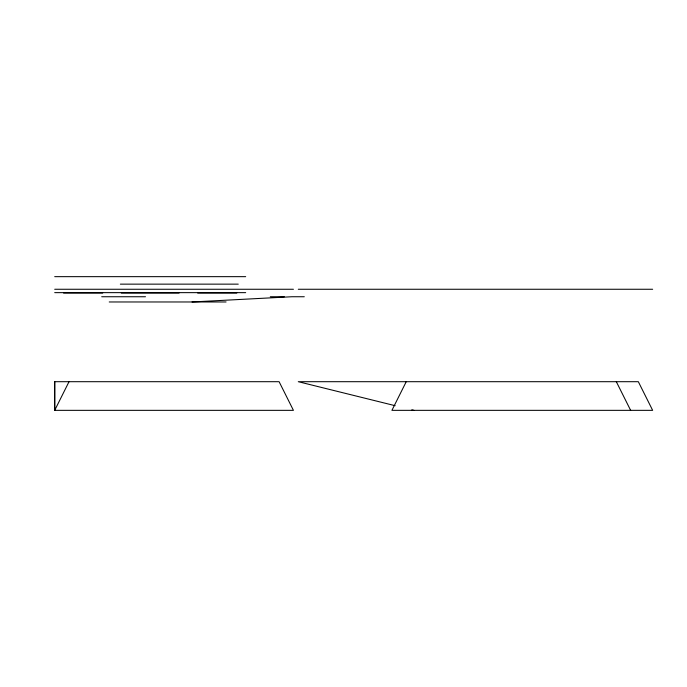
<?xml version="1.0" encoding="UTF-8"?>
<svg xmlns="http://www.w3.org/2000/svg" width="687" height="687" viewBox="0 0 687 687"><rect width="100%" height="100%" fill="white"/><g stroke="black" fill="none" stroke-linecap="round" stroke-linejoin="round"><path stroke-width="1.03" d="M54.702 381.697L54.702 410.345L293.426 410.345L279.102 381.697L54.702 381.697L54.702 410.345L69.026 381.697M406.24 381.697L391.916 410.345L652.65 410.345L638.326 381.697L298.287 381.697L395.171 405.699M192.042 301.971L291.949 296.741L304.289 296.741M54.702 276.655L245.68 276.655M120.354 284.143L238.252 284.143M54.702 289.261L293.426 289.261M298.287 289.261L652.65 289.261M54.702 292.645L245.68 292.645M63.565 293.031L102.724 293.031M121.273 293.031L179.109 293.031M197.667 293.031L236.817 293.031M101.702 296.741L145.481 296.741M270.309 296.741L284.341 296.741M109.233 301.971L226.075 301.971M411.839 409.83L413.926 410.345M616.316 381.697L630.64 410.345"/></g></svg>
